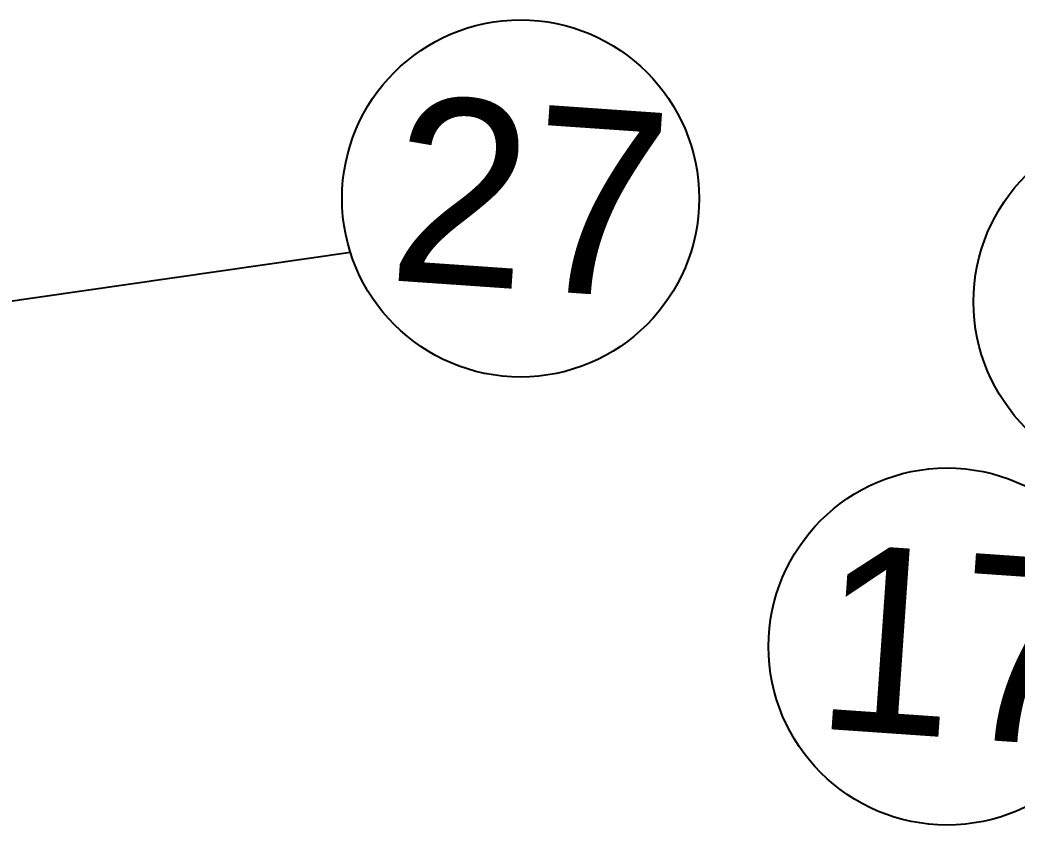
# Model space of a CAD drawing. Extents: x -425 to 6552, y -3049 to 3105.
# Drawn here: x -91.03 to -49, y -1737.18 to -1703.25 of the extents above; entities that cross this region are included whole.
import ezdxf

# ---------------------------------------------------------------- set-up
doc = ezdxf.new("R2010")
doc.units = 0
doc.layers.add('DIM', color=1, linetype='CONTINUOUS')
doc.styles.add('TEXTSTYLE_3', font='GOTHIC.TTF')

msp = doc.modelspace()

# ---------------------------------------------------------------- linework, layer by layer
at = {"layer": 'DIM', "color": 1, "linetype": 'CONTINUOUS'}
msp.add_line((-77.098, -1713.047), (-95.888, -1715.753), dxfattribs=at)
for centre in [(-69.925, -1710.777), (-43.309, -1715.132), (-51.948, -1729.658)]:
    msp.add_circle(centre, 7.524, dxfattribs=at)

# ---------------------------------------------------------------- texts
at = {"layer": 'DIM', "color": 1, "linetype": 'CONTINUOUS', "char_height": 7.8261, "width": 15.73945, "attachment_point": 1, "rotation": 356.0357, "style": 'TEXTSTYLE_3'}
for s, insert in [('27', (-75.049, -1706.405)), ('17', (-57.072, -1725.286))]:
    msp.add_mtext(s, dxfattribs=dict(at, insert=insert))

doc.saveas('drawing.dxf')
